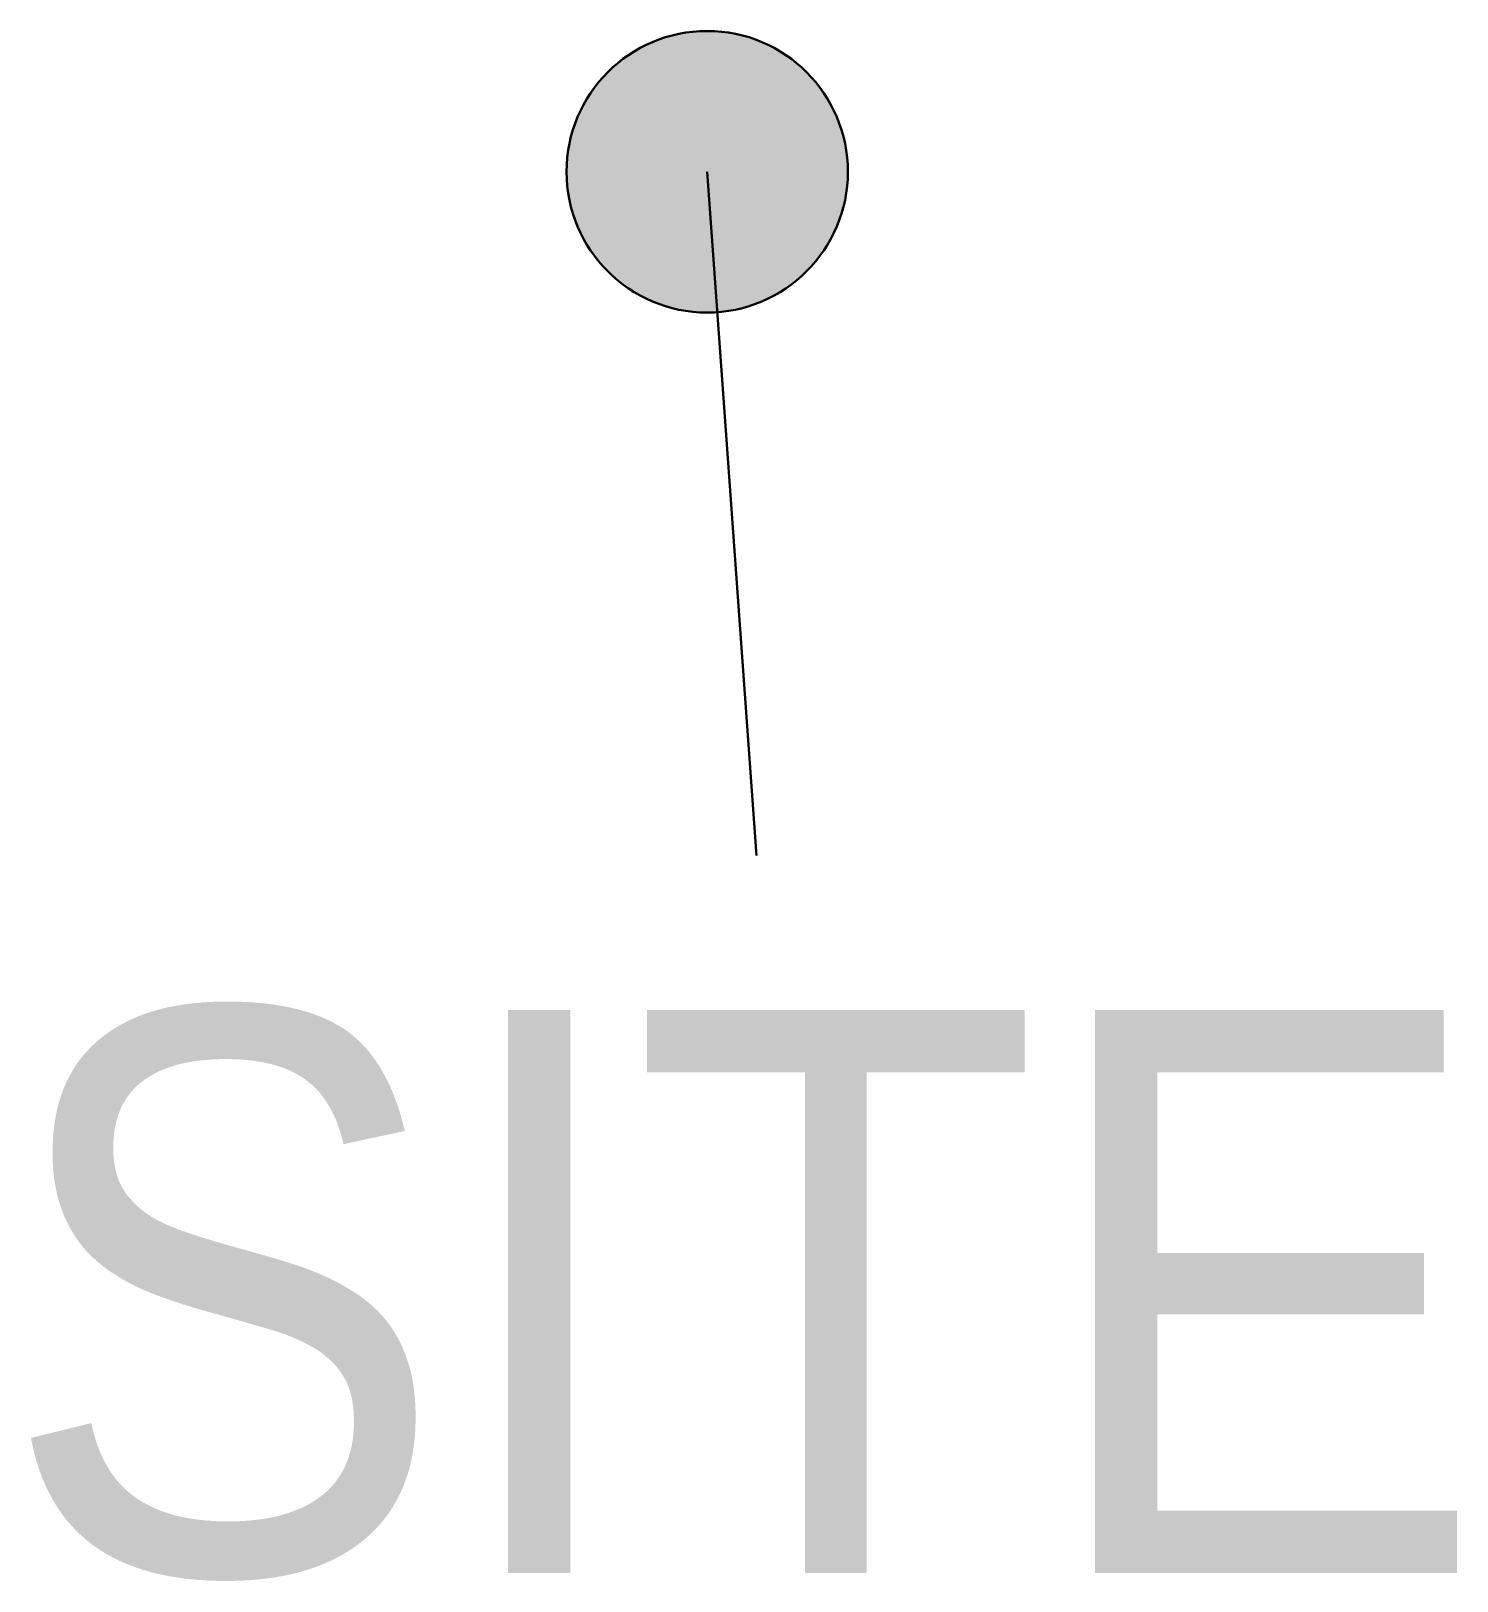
# Model space of a CAD drawing. Extents: x -1.2 to 1.33, y -2.5 to 0.25.
import ezdxf

# ---------------------------------------------------------------- set-up
doc = ezdxf.new("R2010")
doc.units = 0
doc.header["$MEASUREMENT"] = 0
doc.layers.get('0').update_dxf_attribs({"linetype": 'CONTINUOUS'})
doc.layers.add('SEPTICAD', color=7, linetype='CONTINUOUS', lineweight=30)
doc.styles.add('SEPTICAD', font='arial.ttf', dxfattribs={"width": 0.85})

# ---------------------------------------------------------------- blocks, each defined once
blk = doc.blocks.new('dotsepticcad')
blk.add_hatch(color=256).paths.add_polyline_path([(0.25, 0, 1), (-0.25, 0, 1)])
blk.add_circle((0, 0), 0.25)

msp = doc.modelspace()

# ---------------------------------------------------------------- linework, layer by layer
at = {"layer": 'SEPTICAD'}
msp.add_line((0, 0), (0.0877, -1.2146), dxfattribs=at)

# ---------------------------------------------------------------- block references
msp.add_blockref('dotsepticcad', (0, 0), dxfattribs=at)

# ---------------------------------------------------------------- texts
at = {"layer": 'SEPTICAD', "insert": (-1.2555, -1.9957), "char_height": 1, "attachment_point": 4, "style": 'SEPTICAD'}
msp.add_mtext('\\A1;SITE', dxfattribs=at)

doc.saveas('drawing.dxf')
